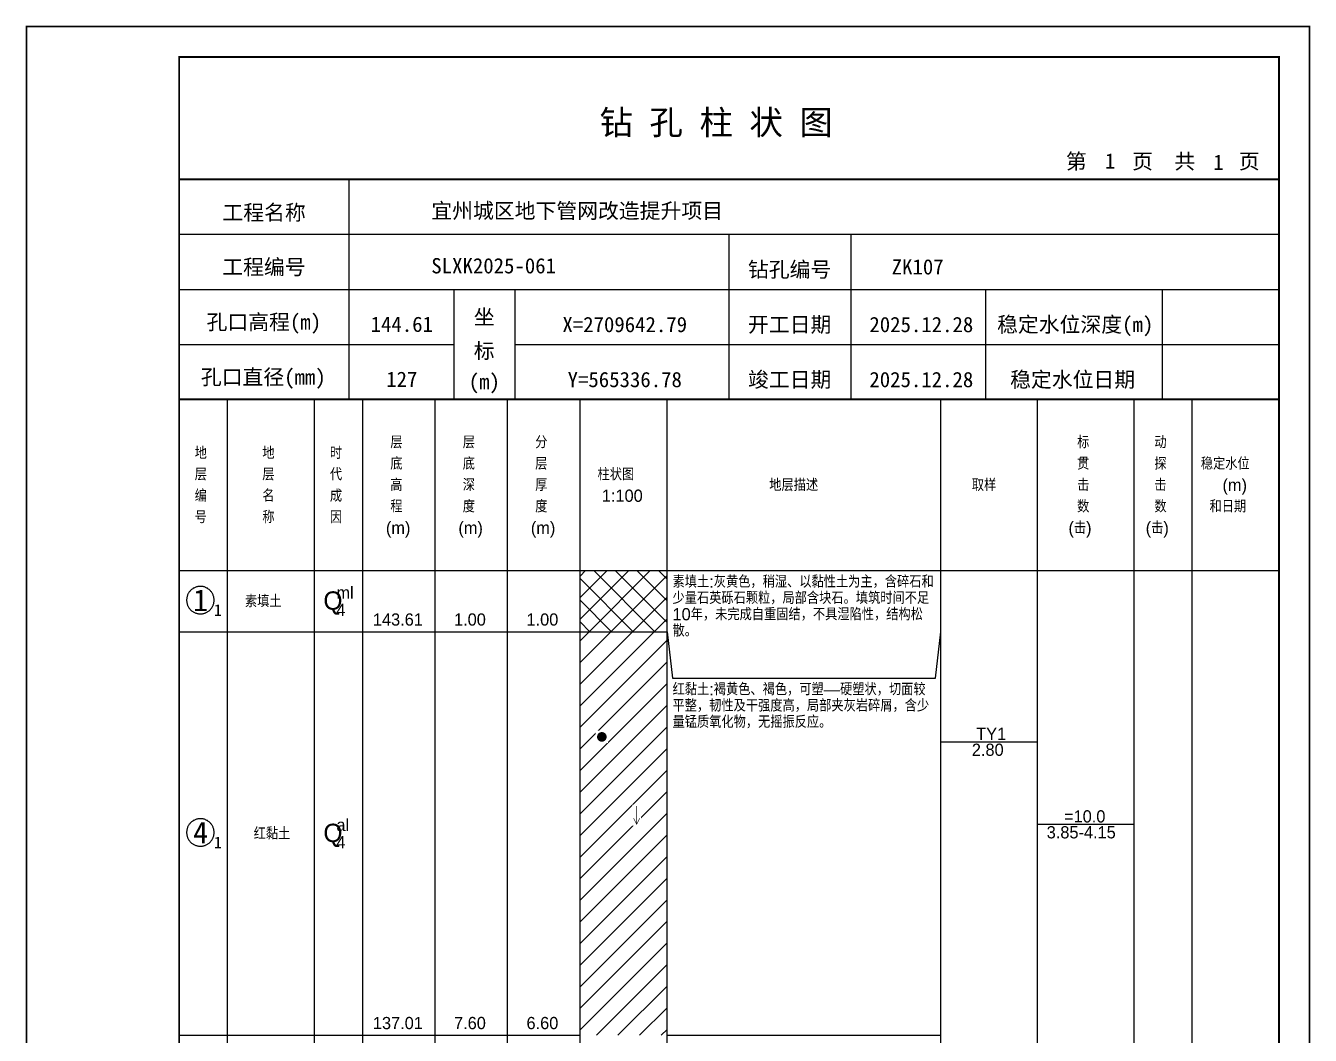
# Model space of a CAD drawing. Header units: millimetres. Extents: x 12489 to 89920, y 4630 to 4927.
# Drawn here: x 58249.3 to 58459.6, y 4761.7 to 4926.8 of the extents above; entities that cross this region are included whole.
import ezdxf
from ezdxf.enums import TextEntityAlignment as Align

# ---------------------------------------------------------------- set-up
doc = ezdxf.new("R2010")
doc.units = ezdxf.units.MM
doc.layers.add('GICAD_QUYANG', color=7, linetype='Continuous')
doc.layers.add('ZZT_TC', color=7, linetype='Continuous')
doc.styles.add('成果图图块', font='', dxfattribs={"height": 2.5})
doc.styles.add('成果图模板', font='')
doc.styles.add('成果图模板标题', font='simhei.ttf')
doc.styles.add('成果图表体', font='Comfont.shx', dxfattribs={"height": 2, "bigfont": 'Hztxt12a.shx'})
doc.styles.get('成果图图块').set_extended_font_data('FangSong_GB2312')
doc.styles.get('成果图模板').set_extended_font_data('FangSong_GB2312')

# ---------------------------------------------------------------- blocks, each defined once
blk = doc.blocks.new('DCBH-1-1-1408', base_point=(0.3, -0.11))
at = {"layer": 'ZZT_TC', "color": 7}
blk.add_polyline3d([(-0.19, 2.31, 0), (-0.3, 2.31, 0), (-0.41, 2.3, 0), (-0.52, 2.29, 0), (-0.63, 2.27, 0), (-0.73, 2.24, 0), (-0.84, 2.21, 0), (-0.95, 2.18, 0), (-1.05, 2.14, 0), (-1.15, 2.09, 0), (-1.25, 2.04, 0), (-1.35, 1.99, 0), (-1.44, 1.93, 0), (-1.53, 1.87, 0), (-1.62, 1.8, 0), (-1.7, 1.73, 0), (-1.78, 1.65, 0), (-1.86, 1.57, 0), (-1.93, 1.49, 0), (-2, 1.4, 0), (-2.06, 1.31, 0), (-2.12, 1.22, 0), (-2.17, 1.12, 0), (-2.22, 1.02, 0), (-2.27, 0.92, 0), (-2.31, 0.82, 0), (-2.34, 0.71, 0), (-2.37, 0.61, 0), (-2.4, 0.5, 0), (-2.41, 0.39, 0), (-2.43, 0.28, 0), (-2.44, 0.17, 0), (-2.44, 0.06, 0), (-2.44, -0.05, 0), (-2.43, -0.16, 0), (-2.41, -0.27, 0), (-2.4, -0.38, 0), (-2.37, -0.49, 0), (-2.34, -0.6, 0), (-2.31, -0.7, 0), (-2.27, -0.8, 0), (-2.22, -0.9, 0), (-2.17, -1, 0), (-2.12, -1.1, 0), (-2.06, -1.19, 0), (-2, -1.28, 0), (-1.93, -1.37, 0), (-1.86, -1.45, 0), (-1.78, -1.53, 0), (-1.7, -1.61, 0), (-1.62, -1.68, 0), (-1.53, -1.75, 0), (-1.44, -1.81, 0), (-1.35, -1.87, 0), (-1.25, -1.93, 0), (-1.15, -1.98, 0), (-1.05, -2.02, 0), (-0.95, -2.06, 0), (-0.84, -2.1, 0), (-0.73, -2.13, 0), (-0.63, -2.15, 0), (-0.52, -2.17, 0), (-0.41, -2.18, 0), (-0.3, -2.19, 0), (-0.19, -2.19, 0), (-0.08, -2.19, 0), (0.03, -2.18, 0), (0.14, -2.17, 0), (0.25, -2.15, 0), (0.36, -2.13, 0), (0.47, -2.1, 0), (0.57, -2.06, 0), (0.67, -2.02, 0), (0.77, -1.98, 0), (0.87, -1.93, 0), (0.97, -1.87, 0), (1.06, -1.81, 0), (1.15, -1.75, 0), (1.24, -1.68, 0), (1.32, -1.61, 0), (1.4, -1.53, 0), (1.48, -1.45, 0), (1.55, -1.37, 0), (1.62, -1.28, 0), (1.68, -1.19, 0), (1.74, -1.1, 0), (1.8, -1, 0), (1.85, -0.9, 0), (1.89, -0.8, 0), (1.93, -0.7, 0), (1.97, -0.6, 0), (2, -0.49, 0), (2.02, -0.38, 0), (2.04, -0.27, 0), (2.05, -0.16, 0), (2.06, -0.05, 0), (2.06, 0.06, 0), (2.06, 0.17, 0), (2.05, 0.28, 0), (2.04, 0.39, 0), (2.02, 0.5, 0), (2, 0.61, 0), (1.97, 0.71, 0), (1.93, 0.82, 0), (1.89, 0.92, 0), (1.85, 1.02, 0), (1.8, 1.12, 0), (1.74, 1.22, 0), (1.68, 1.31, 0), (1.62, 1.4, 0), (1.55, 1.49, 0), (1.48, 1.57, 0), (1.4, 1.65, 0), (1.32, 1.73, 0), (1.24, 1.8, 0), (1.15, 1.87, 0), (1.06, 1.93, 0), (0.97, 1.99, 0), (0.87, 2.04, 0), (0.77, 2.09, 0), (0.67, 2.14, 0), (0.57, 2.18, 0), (0.47, 2.21, 0), (0.36, 2.24, 0), (0.25, 2.27, 0), (0.14, 2.29, 0), (0.03, 2.3, 0), (-0.08, 2.31, 0), (-0.19, 2.31, 0)], dxfattribs=at)
at = {"style": '成果图图块'}
blk.add_text('1', height=3.57, dxfattribs=at).set_placement((-0.16, -1.74), align=Align.CENTER)
blk.add_text('1', height=1.91, dxfattribs=at).set_placement((2.03, -2.53))
blk = doc.blocks.new('DCBH-1-1-1409', base_point=(0.3, -0.11))
at = {"layer": 'ZZT_TC', "color": 7}
blk.add_polyline3d([(-0.19, 2.31, 0), (-0.3, 2.31, 0), (-0.41, 2.3, 0), (-0.52, 2.29, 0), (-0.63, 2.27, 0), (-0.73, 2.24, 0), (-0.84, 2.21, 0), (-0.95, 2.18, 0), (-1.05, 2.14, 0), (-1.15, 2.09, 0), (-1.25, 2.04, 0), (-1.35, 1.99, 0), (-1.44, 1.93, 0), (-1.53, 1.87, 0), (-1.62, 1.8, 0), (-1.7, 1.73, 0), (-1.78, 1.65, 0), (-1.86, 1.57, 0), (-1.93, 1.49, 0), (-2, 1.4, 0), (-2.06, 1.31, 0), (-2.12, 1.22, 0), (-2.17, 1.12, 0), (-2.22, 1.02, 0), (-2.27, 0.92, 0), (-2.31, 0.82, 0), (-2.34, 0.71, 0), (-2.37, 0.61, 0), (-2.4, 0.5, 0), (-2.41, 0.39, 0), (-2.43, 0.28, 0), (-2.44, 0.17, 0), (-2.44, 0.06, 0), (-2.44, -0.05, 0), (-2.43, -0.16, 0), (-2.41, -0.27, 0), (-2.4, -0.38, 0), (-2.37, -0.49, 0), (-2.34, -0.6, 0), (-2.31, -0.7, 0), (-2.27, -0.8, 0), (-2.22, -0.9, 0), (-2.17, -1, 0), (-2.12, -1.1, 0), (-2.06, -1.19, 0), (-2, -1.28, 0), (-1.93, -1.37, 0), (-1.86, -1.45, 0), (-1.78, -1.53, 0), (-1.7, -1.61, 0), (-1.62, -1.68, 0), (-1.53, -1.75, 0), (-1.44, -1.81, 0), (-1.35, -1.87, 0), (-1.25, -1.93, 0), (-1.15, -1.98, 0), (-1.05, -2.02, 0), (-0.95, -2.06, 0), (-0.84, -2.1, 0), (-0.73, -2.13, 0), (-0.63, -2.15, 0), (-0.52, -2.17, 0), (-0.41, -2.18, 0), (-0.3, -2.19, 0), (-0.19, -2.19, 0), (-0.08, -2.19, 0), (0.03, -2.18, 0), (0.14, -2.17, 0), (0.25, -2.15, 0), (0.36, -2.13, 0), (0.47, -2.1, 0), (0.57, -2.06, 0), (0.67, -2.02, 0), (0.77, -1.98, 0), (0.87, -1.93, 0), (0.97, -1.87, 0), (1.06, -1.81, 0), (1.15, -1.75, 0), (1.24, -1.68, 0), (1.32, -1.61, 0), (1.4, -1.53, 0), (1.48, -1.45, 0), (1.55, -1.37, 0), (1.62, -1.28, 0), (1.68, -1.19, 0), (1.74, -1.1, 0), (1.8, -1, 0), (1.85, -0.9, 0), (1.89, -0.8, 0), (1.93, -0.7, 0), (1.97, -0.6, 0), (2, -0.49, 0), (2.02, -0.38, 0), (2.04, -0.27, 0), (2.05, -0.16, 0), (2.06, -0.05, 0), (2.06, 0.06, 0), (2.06, 0.17, 0), (2.05, 0.28, 0), (2.04, 0.39, 0), (2.02, 0.5, 0), (2, 0.61, 0), (1.97, 0.71, 0), (1.93, 0.82, 0), (1.89, 0.92, 0), (1.85, 1.02, 0), (1.8, 1.12, 0), (1.74, 1.22, 0), (1.68, 1.31, 0), (1.62, 1.4, 0), (1.55, 1.49, 0), (1.48, 1.57, 0), (1.4, 1.65, 0), (1.32, 1.73, 0), (1.24, 1.8, 0), (1.15, 1.87, 0), (1.06, 1.93, 0), (0.97, 1.99, 0), (0.87, 2.04, 0), (0.77, 2.09, 0), (0.67, 2.14, 0), (0.57, 2.18, 0), (0.47, 2.21, 0), (0.36, 2.24, 0), (0.25, 2.27, 0), (0.14, 2.29, 0), (0.03, 2.3, 0), (-0.08, 2.31, 0), (-0.19, 2.31, 0)], dxfattribs=at)
at = {"style": '成果图图块'}
blk.add_text('4', height=3.57, dxfattribs=at).set_placement((-0.16, -1.74), align=Align.CENTER)
blk.add_text('1', height=1.91, dxfattribs=at).set_placement((2.03, -2.53))
blk = doc.blocks.new('gkqy1.dwg', base_point=(0.8, 0))
blk.add_wipeout([(-0.2, -0.2), (1.8, -0.2), (1.8, 1.8), (-0.2, 1.8)])
at = {"layer": 'GICAD_QUYANG'}
h = blk.add_hatch(color=7, dxfattribs=at)
edge = h.paths.add_edge_path()
edge.add_arc((0.8, 0.8), 0.8, 0, 360)
blk = doc.blocks.new('zztSLbg.dwg', base_point=(0.5, 0))
blk.add_wipeout([(-0.2, -0.2), (1.2, -0.2), (1.2, 3.2), (-0.2, 3.2)])
at = {"color": 7, "const_width": 0.1}
for points in [[(0.5, 3), (0.5, 0)], [(0, 1), (0.5, 0), (1, 1)]]:
    blk.add_lwpolyline(points, dxfattribs=at)
blk = doc.blocks.new('钻孔柱状图路桥昇龙制图梁世成校核莫家里.dwg209', base_point=(25, 236))
for p, q in [((52.82, 236), (52.82, 272)), ((25, 263), (205, 263)), ((115, 236), (115, 263)), ((135, 236), (135, 263)), ((25, 254), (205, 254)), ((70, 236), (70, 254)), ((80, 236), (80, 254)), ((157, 236), (157, 254)), ((185.95, 236), (185.95, 254)), ((25, 245), (70, 245)), ((80, 245), (205, 245))]:
    blk.add_line(p, q)
for points, const_width in [([(0, 0), (210, 0), (210, 297), (0, 297)], 0.25), ([(25, 5), (205, 5), (205, 292), (25, 292)], 0.3)]:
    blk.add_lwpolyline(points, close=True, dxfattribs=dict(const_width=const_width))
at = {"const_width": 0.3}
for points in [[(25, 272), (205, 272)], [(25, 236), (205, 236)]]:
    blk.add_lwpolyline(points, dxfattribs=at)
for s, height, style, p in [('钻 孔 柱 状 图', 4, '成果图模板标题', (93.8, 279.31)), ('第', 2.5, '成果图模板', (170.12, 273.7)), ('页', 2.5, '成果图模板', (180.96, 273.7)), ('共', 2.5, '成果图模板', (187.88, 273.7)), ('页', 2.5, '成果图模板', (198.44, 273.7)), ('工程名称', 2.5, '成果图模板', (32.07, 265.32)), ('宜州城区地下管网改造提升项目', 2.5, '成果图模板', (66.26, 265.61)), ('工程编号', 2.5, '成果图模板', (32.05, 256.41)), ('SLXK2025-061', 2.5, '成果图模板', (66.26, 256.61)), ('钻孔编号', 2.5, '成果图模板', (118.08, 256)), ('ZK107', 2.5, '成果图模板', (141.61, 256.43)), ('孔口高程(m)', 2.5, '成果图模板', (29.48, 247.41)), ('坐', 2.5, '成果图模板', (73.21, 248.24)), ('开工日期', 2.5, '成果图模板', (118.08, 247)), ('稳定水位深度(m)', 2.5, '成果图模板', (158.86, 247)), ('标', 2.5, '成果图模板', (73.21, 242.7)), ('孔口直径(mm)', 2.5, '成果图模板', (28.54, 238.41)), ('(m) ', 2.5, '成果图模板', (72.38, 237.65)), ('竣工日期', 2.5, '成果图模板', (118.08, 238)), ('稳定水位日期', 2.5, '成果图模板', (160.99, 238))]:
    blk.add_text(s, height=height, dxfattribs=dict(style=style)).set_placement(p)
at = {"style": '成果图模板'}
for s, p in [('1', (177.35, 273.74)), ('1', (195.08, 273.53)), ('144.61', (61.43, 247.04)), ('X=2709642.79', (97.92, 247)), ('2025.12.28', (146.46, 247)), ('127', (61.43, 238.04)), ('Y=565336.78', (97.92, 238)), ('2025.12.28', (146.46, 238))]:
    blk.add_text(s, height=2.5, dxfattribs=at).set_placement(p, align=Align.CENTER)

msp = doc.modelspace()

# ---------------------------------------------------------------- hatches: boundary and pattern name
at = {"linetype": 'Continuous'}
h = msp.add_hatch(dxfattribs=at)
h.set_pattern_fill('GKSTT', scale=0.5, style=0, pattern_type=2)
h.set_pattern_definition([(45, (0, 0), (-1.76776695, 1.76776695), []), (135, (0, 0), (-1.76776695, -1.76776695), [])])
h.paths.add_polyline_path([(58340.06, 4827.71), (58354.29, 4827.71), (58354.29, 4837.71), (58340.06, 4837.71)])
h = msp.add_hatch(dxfattribs=at)
h.set_pattern_fill('GKNXT', scale=0.5, style=0, pattern_type=2)
h.set_pattern_definition([(45, (0, 0), (-1.76776695, 1.76776695), [])])
h.paths.add_polyline_path([(58340.06, 4761.71), (58354.29, 4761.71), (58354.29, 4827.71), (58340.06, 4827.71)])

# ---------------------------------------------------------------- linework, layer by layer
at = {"color": 0}
for p, q in [((58274.45, 4837.71), (58282.35, 4837.71)), ((58274.45, 4827.71), (58274.45, 4837.71)), ((58282.35, 4827.71), (58282.35, 4837.71)), ((58274.45, 4827.71), (58282.35, 4827.71)), ((58274.45, 4827.71), (58282.35, 4827.71)), ((58274.45, 4761.71), (58274.45, 4827.71)), ((58282.35, 4761.71), (58282.35, 4827.71)), ((58274.45, 4761.71), (58282.35, 4761.71))]:
    msp.add_line(p, q, dxfattribs=at)
for points in [[(58274.45, 4865.71), (58282.35, 4865.71)], [(58274.45, 4837.71), (58274.45, 4865.71)], [(58282.35, 4837.71), (58282.35, 4865.71)], [(58282.35, 4865.71), (58296.58, 4865.71)], [(58282.35, 4837.71), (58282.35, 4865.71)], [(58296.58, 4837.71), (58296.58, 4865.71)], [(58296.58, 4865.71), (58304.49, 4865.71)], [(58296.58, 4837.71), (58296.58, 4865.71)], [(58304.49, 4837.71), (58304.49, 4865.71)], [(58304.49, 4865.71), (58316.35, 4865.71)], [(58304.49, 4837.71), (58304.49, 4865.71)], [(58316.35, 4837.71), (58316.35, 4865.71)], [(58316.35, 4865.71), (58328.2, 4865.71)], [(58316.35, 4837.71), (58316.35, 4865.71)], [(58328.2, 4837.71), (58328.2, 4865.71)], [(58328.2, 4865.71), (58340.06, 4865.71)], [(58328.2, 4837.71), (58328.2, 4865.71)], [(58340.06, 4837.71), (58340.06, 4865.71)], [(58340.06, 4865.71), (58354.29, 4865.71)], [(58340.06, 4837.71), (58340.06, 4865.71)], [(58354.29, 4837.71), (58354.29, 4865.71)], [(58354.29, 4865.71), (58399.11, 4865.71)], [(58354.29, 4837.71), (58354.29, 4865.71)], [(58399.11, 4837.71), (58399.11, 4865.71)], [(58399.11, 4865.71), (58414.92, 4865.71)], [(58399.11, 4837.71), (58399.11, 4865.71)], [(58414.92, 4837.71), (58414.92, 4865.71)], [(58414.92, 4865.71), (58430.73, 4865.71)], [(58414.92, 4837.71), (58414.92, 4865.71)], [(58430.73, 4837.71), (58430.73, 4865.71)], [(58430.73, 4865.71), (58440.22, 4865.71)], [(58430.73, 4837.71), (58430.73, 4865.71)], [(58440.22, 4837.71), (58440.22, 4865.71)], [(58440.22, 4865.71), (58454.45, 4865.71)], [(58440.22, 4837.71), (58440.22, 4865.71)], [(58454.45, 4837.71), (58454.45, 4865.71)], [(58274.45, 4837.71), (58282.35, 4837.71)], [(58274.45, 4643.71), (58274.45, 4837.71)], [(58274.45, 4837.71), (58282.35, 4837.71)], [(58282.35, 4643.71), (58282.35, 4837.71)], [(58282.35, 4837.71), (58296.58, 4837.71)], [(58282.35, 4643.71), (58282.35, 4837.71)], [(58282.35, 4837.71), (58296.58, 4837.71)], [(58282.35, 4837.71), (58296.58, 4837.71)], [(58282.35, 4827.71), (58282.35, 4837.71)], [(58296.58, 4643.71), (58296.58, 4837.71)], [(58296.58, 4827.71), (58296.58, 4837.71)], [(58296.58, 4837.71), (58304.49, 4837.71)], [(58296.58, 4643.71), (58296.58, 4837.71)], [(58296.58, 4837.71), (58304.49, 4837.71)], [(58296.58, 4837.71), (58304.49, 4837.71)], [(58296.58, 4827.71), (58296.58, 4837.71)], [(58304.49, 4643.71), (58304.49, 4837.71)], [(58304.49, 4827.71), (58304.49, 4837.71)], [(58304.49, 4837.71), (58316.35, 4837.71)], [(58304.49, 4643.71), (58304.49, 4837.71)], [(58304.49, 4837.71), (58316.35, 4837.71)], [(58304.49, 4837.71), (58316.35, 4837.71)], [(58304.49, 4827.71), (58304.49, 4837.71)], [(58316.35, 4643.71), (58316.35, 4837.71)], [(58316.35, 4827.71), (58316.35, 4837.71)], [(58316.35, 4837.71), (58328.2, 4837.71)], [(58316.35, 4643.71), (58316.35, 4837.71)], [(58316.35, 4837.71), (58328.2, 4837.71)], [(58316.35, 4837.71), (58328.2, 4837.71)], [(58316.35, 4827.71), (58316.35, 4837.71)], [(58328.2, 4643.71), (58328.2, 4837.71)], [(58328.2, 4827.71), (58328.2, 4837.71)], [(58328.2, 4837.71), (58340.06, 4837.71)], [(58328.2, 4643.71), (58328.2, 4837.71)], [(58328.2, 4837.71), (58340.06, 4837.71)], [(58328.2, 4837.71), (58340.06, 4837.71)], [(58328.2, 4827.71), (58328.2, 4837.71)], [(58340.06, 4643.71), (58340.06, 4837.71)], [(58340.06, 4827.71), (58340.06, 4837.71)], [(58340.06, 4837.71), (58354.29, 4837.71)], [(58340.06, 4643.71), (58340.06, 4837.71)], [(58340.06, 4837.71), (58354.29, 4837.71)], [(58354.29, 4643.71), (58354.29, 4837.71)], [(58354.29, 4837.71), (58399.11, 4837.71)], [(58354.29, 4643.71), (58354.29, 4837.71)], [(58354.29, 4837.71), (58399.11, 4837.71)], [(58354.29, 4827.71), (58354.29, 4837.71)], [(58399.11, 4643.71), (58399.11, 4837.71)], [(58399.11, 4827.71), (58399.11, 4837.71)], [(58399.11, 4837.71), (58414.92, 4837.71)], [(58399.11, 4643.71), (58399.11, 4837.71)], [(58399.11, 4837.71), (58414.92, 4837.71)], [(58414.92, 4643.71), (58414.92, 4837.71)], [(58414.92, 4837.71), (58430.73, 4837.71)], [(58414.92, 4643.71), (58414.92, 4837.71)], [(58414.92, 4837.71), (58430.73, 4837.71)], [(58430.73, 4643.71), (58430.73, 4837.71)], [(58430.73, 4837.71), (58440.22, 4837.71)], [(58430.73, 4643.71), (58430.73, 4837.71)], [(58430.73, 4837.71), (58440.22, 4837.71)], [(58440.22, 4643.71), (58440.22, 4837.71)], [(58440.22, 4837.71), (58454.45, 4837.71)], [(58440.22, 4643.71), (58440.22, 4837.71)], [(58440.22, 4837.71), (58454.45, 4837.71)], [(58454.45, 4643.71), (58454.45, 4837.71)], [(58282.35, 4827.71), (58296.58, 4827.71)], [(58282.35, 4827.71), (58296.58, 4827.71)], [(58282.35, 4761.71), (58282.35, 4827.71)], [(58296.58, 4761.71), (58296.58, 4827.71)], [(58296.58, 4827.71), (58304.49, 4827.71)], [(58296.58, 4827.71), (58304.49, 4827.71)], [(58296.58, 4761.71), (58296.58, 4827.71)], [(58304.49, 4761.71), (58304.49, 4827.71)], [(58304.49, 4827.71), (58316.35, 4827.71)], [(58304.49, 4827.71), (58316.35, 4827.71)], [(58304.49, 4761.71), (58304.49, 4827.71)], [(58316.35, 4761.71), (58316.35, 4827.71)], [(58316.35, 4827.71), (58328.2, 4827.71)], [(58316.35, 4827.71), (58328.2, 4827.71)], [(58316.35, 4761.71), (58316.35, 4827.71)], [(58328.2, 4761.71), (58328.2, 4827.71)], [(58328.2, 4827.71), (58340.06, 4827.71)], [(58328.2, 4827.71), (58340.06, 4827.71)], [(58328.2, 4761.71), (58328.2, 4827.71)], [(58340.06, 4761.71), (58340.06, 4827.71)], [(58354.29, 4827.71), (58355.19, 4820.11)], [(58354.29, 4761.71), (58354.29, 4827.71)], [(58398.22, 4820.11), (58399.11, 4827.71)], [(58399.11, 4761.71), (58399.11, 4827.71)], [(58355.19, 4820.11), (58398.22, 4820.11)], [(58399.11, 4809.71), (58414.92, 4809.71)], [(58414.92, 4796.21), (58430.73, 4796.21)], [(58282.35, 4761.71), (58296.58, 4761.71)], [(58296.58, 4761.71), (58304.49, 4761.71)], [(58304.49, 4761.71), (58316.35, 4761.71)], [(58316.35, 4761.71), (58328.2, 4761.71)], [(58328.2, 4761.71), (58340.06, 4761.71)], [(58354.29, 4761.71), (58399.11, 4761.71)]]:
    msp.add_lwpolyline(points, dxfattribs=at)
at = {"color": 7, "flags": 128}
msp.add_lwpolyline([(58340.06, 4827.71), (58354.29, 4827.71)], dxfattribs=at)

# ---------------------------------------------------------------- block references
for name, p in [('DCBH-1-1-1408', (58278.4, 4832.71)), ('DCBH-1-1-1409', (58278.4, 4794.71))]:
    msp.add_blockref(name, p)

# ---------------------------------------------------------------- texts
at = {"color": 0, "style": '成果图表体'}
for s, height, p in [('层', 2, (58309, 4857.71)), ('层', 2, (58320.85, 4857.71)), ('分', 2, (58332.71, 4857.71)), ('标', 2, (58421.41, 4857.71)), ('动', 2, (58434.05, 4857.71)), ('地', 2, (58276.98, 4855.96)), ('地', 2, (58288.05, 4855.96)), ('时', 2, (58299.11, 4855.96)), ('底', 2, (58309, 4854.21)), ('底', 2, (58320.85, 4854.21)), ('层', 2, (58332.71, 4854.21)), ('贯', 2, (58421.41, 4854.21)), ('探', 2, (58434.05, 4854.21)), ('稳定水位', 2, (58441.65, 4854.21)), ('层', 2, (58276.98, 4852.46)), ('层', 2, (58288.05, 4852.46)), ('代', 2, (58299.11, 4852.46)), ('高', 2, (58309, 4850.71)), ('深', 2, (58320.85, 4850.71)), ('厚', 2, (58332.71, 4850.71)), ('柱状图', 2, (58342.91, 4852.46)), ('地层描述', 2, (58371.02, 4850.71)), ('取样', 2, (58404.18, 4850.71)), ('击', 2, (58421.41, 4850.71)), ('击', 2, (58434.05, 4850.71)), ('(m)', 2, (58445.2, 4850.71)), ('编', 2, (58276.98, 4848.96)), ('名', 2, (58288.05, 4848.96)), ('成', 2, (58299.11, 4848.96)), ('1:100', 2, (58343.62, 4848.96)), ('程', 2, (58309, 4847.21)), ('度', 2, (58320.85, 4847.21)), ('度', 2, (58332.71, 4847.21)), ('数', 2, (58421.41, 4847.21)), ('数', 2, (58434.05, 4847.21)), ('和日期', 2, (58443.07, 4847.21)), ('号', 2, (58276.98, 4845.46)), ('称', 2, (58288.05, 4845.46)), ('因', 2, (58299.11, 4845.46)), ('(m)', 2, (58308.28, 4843.71)), ('(m)', 2, (58320.14, 4843.71)), ('(m)', 2, (58332, 4843.71)), ('(击)', 2, (58419.99, 4843.71)), ('(击)', 2, (58432.63, 4843.71)), ('素填土', 2, (58285.2, 4831.71)), ('Q', 3, (58298.05, 4831.31)), ('ml', 2, (58300.18, 4833.11)), ('4', 2, (58300.18, 4830.31)), ('143.61', 2, (58306.15, 4828.71)), ('1.00', 2, (58319.43, 4828.71)), ('1.00', 2, (58331.29, 4828.71)), ('TY1', 2, (58404.89, 4810.01)), ('2.80', 2, (58404.18, 4807.41)), ('=10.0', 2, (58419.27, 4796.51)), ('红黏土', 2, (58286.63, 4793.71)), ('Q', 3, (58298.05, 4793.31)), ('al', 2, (58300.18, 4795.11)), ('3.85-4.15', 2, (58416.43, 4793.91)), ('4', 2, (58300.18, 4792.31)), ('137.01', 2, (58306.15, 4762.71)), ('7.60', 2, (58319.43, 4762.71)), ('6.60', 2, (58331.29, 4762.71))]:
    msp.add_text(s, height=height, dxfattribs=at).set_placement(p)
at = {"color": 0, "char_height": 2, "width": 43.0292, "attachment_point": 1, "line_spacing_factor": 0.8, "style": '成果图表体'}
for s, insert in [('素填土:灰黄色，稍湿、以黏性土为主，含碎石和少量石英砾石颗粒，局部含块石。填筑时间不足10年，未完成自重固结，不具湿陷性，结构松散。', (58355.19, 4836.91)), ('红黏土:褐黄色、褐色，可塑—硬塑状，切面较平整，韧性及干强度高，局部夹灰岩碎屑，含少量锰质氧化物，无摇振反应。', (58355.19, 4819.31))]:
    msp.add_mtext(s, dxfattribs=dict(at, insert=insert))

# ---------------------------------------------------------------- next in the draw order: block references
for name, p in [('gkqy1.dwg', (58343.62, 4809.71)), ('zztSLbg.dwg', (58349.31, 4796.21))]:
    msp.add_blockref(name, p)

# ---------------------------------------------------------------- next in the draw order: block references
msp.add_blockref('钻孔柱状图路桥昇龙制图梁世成校核莫家里.dwg209', (58274.45, 4865.71))

doc.saveas('drawing.dxf')
